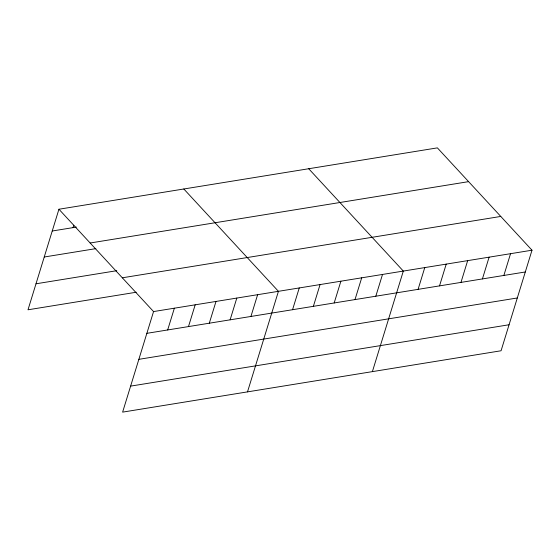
<?xml version="1.0" encoding="UTF-8"?>
<svg xmlns="http://www.w3.org/2000/svg" width="560" height="560" viewBox="0 0 560 560"><rect width="100%" height="100%" fill="white"/><g stroke="black" fill="none" stroke-linecap="round" stroke-linejoin="round"><path stroke-width="0.84" d="M58.933 209.237L153.552 311.57L122.619 412.125L501.067 350.763L532 250.208L437.381 147.875L58.933 209.237L28 309.792L136.234 292.243M73.052 227.626L73.801 225.204M167.671 329.959L174.37 308.196M188.489 326.578L195.181 304.815M209.3 323.204L215.999 301.441M230.118 319.83L236.81 298.067M250.929 316.456L257.628 294.693M247.506 391.874L278.439 291.319L183.82 188.986M292.558 309.708L299.257 287.945M313.376 306.334L320.068 284.571M334.187 302.96L340.886 281.197M355.005 299.579L361.697 277.816M375.816 296.205L382.515 274.442M372.393 371.623L403.326 271.068L308.707 168.735M418.082 289.352L424.774 267.589M439.523 285.88L446.222 264.117M460.971 282.401L467.663 260.638M482.412 278.922L489.111 257.159M503.86 275.443L510.552 253.68M52.241 231L76.384 227.087M90.16 243.005L468.608 181.643M44.24 257.005L95.858 248.633M36.001 283.794L116.76 270.697M122.332 277.802L500.773 216.44M153.552 311.57L532 250.208M146.86 333.333L525.308 271.971M138.859 359.331L517.307 297.969M130.62 386.12L509.061 324.758"/></g></svg>
